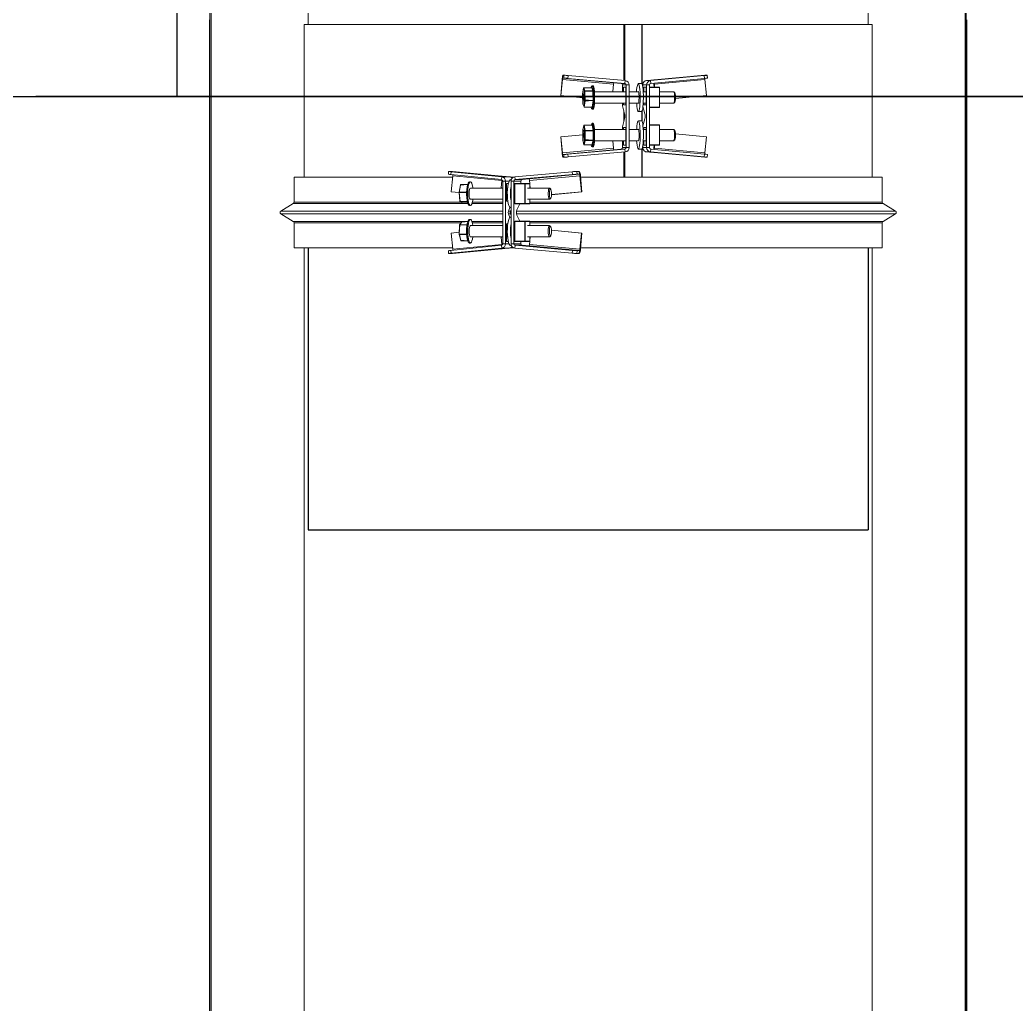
# Model space of a CAD drawing. Header units: inches. Extents: x 37 to 357, y 80 to 422.
# Drawn here: x 188.4 to 220.18, y 326.31 to 357.71 of the extents above; entities that cross this region are included whole.
import ezdxf

# ---------------------------------------------------------------- set-up
doc = ezdxf.new("R2010")
doc.units = ezdxf.units.IN
doc.header["$MEASUREMENT"] = 0

# ---------------------------------------------------------------- blocks, each defined once
blk = doc.blocks.new('DW1247DWAJDTP-2H')
at = {"color": 7, "linetype": 'Continuous', "lineweight": 15}
for p, q in [((-8.039, -0.732), (-8.039, -44.732)), ((-8.015, -0.732), (-8.015, -44.732)), ((8.015, -44.732), (8.015, -0.732)), ((8.039, -44.732), (8.039, -0.732)), ((-5.95, -4.536), (-5.95, -18.464)), ((5.95, -18.464), (5.95, -4.536)), ((-8.048, -18.497), (-8.048, -22.667)), ((-6.036, -18.464), (-6.036, -21.714)), ((0.757, -18.464), (-6.036, -18.464)), ((0.779, -18.464), (0.757, -18.464)), ((0.779, -19.66), (0.779, -18.464)), ((0.783, -18.464), (0.779, -18.464)), ((1.139, -18.464), (0.783, -18.464)), ((1.139, -19.719), (1.139, -18.464)), ((1.139, -18.464), (1.146, -18.464)), ((1.146, -19.729), (1.146, -18.464)), ((6.036, -18.464), (1.146, -18.464)), ((6.036, -21.714), (6.036, -18.464)), ((8.048, -22.667), (8.048, -18.497)), ((-0.553, -19.638), (-0.584, -19.98)), ((-0.579, -19.98), (-0.548, -19.638)), ((-0.548, -19.638), (-0.553, -19.638)), ((0.54, -19.737), (-0.548, -19.638)), ((-0.543, -19.607), (-0.537, -19.547)), ((-0.519, -19.606), (-0.543, -19.607)), ((0.546, -19.706), (-0.543, -19.607)), ((-0.514, -19.546), (-0.537, -19.547)), ((-0.519, -19.606), (-0.514, -19.546)), ((-0.425, -19.553), (-0.43, -19.613)), ((-0.43, -19.613), (0.783, -19.72)), ((0.788, -19.661), (-0.425, -19.553)), ((0.783, -19.72), (0.788, -19.661)), ((1.215, -19.663), (1.399, -19.646)), ((1.243, -19.661), (1.215, -19.663)), ((1.215, -19.668), (1.215, -19.663)), ((1.324, -19.661), (1.243, -19.661)), ((2.465, -19.553), (1.324, -19.661)), ((1.33, -19.72), (1.324, -19.661)), ((1.33, -19.72), (2.47, -19.613)), ((1.404, -19.646), (1.399, -19.646)), ((2.48, -19.547), (1.404, -19.646)), ((1.407, -19.737), (2.482, -19.638)), ((2.47, -19.613), (2.465, -19.553)), ((2.48, -19.547), (2.528, -19.546)), ((2.482, -19.638), (2.513, -19.98)), ((2.535, -19.606), (2.529, -19.546)), ((-0.098, -19.817), (-0.117, -19.945)), ((-0.098, -19.818), (-0.117, -19.946)), ((-0.073, -19.883), (-0.098, -19.818)), ((0.076, -19.813), (-0.093, -19.813)), ((-0.093, -19.813), (-0.068, -19.878)), ((0.076, -19.813), (-0.093, -19.813)), ((-0.068, -20.071), (-0.073, -19.883)), ((-0.068, -19.878), (0.101, -19.878)), ((-0.067, -19.882), (-0.062, -20.073)), ((0.101, -19.882), (-0.067, -19.882)), ((0.101, -19.878), (0.076, -19.813)), ((0.106, -19.768), (0.086, -19.768)), ((0.107, -20.082), (0.101, -19.882)), ((0.801, -19.898), (0.134, -19.898)), ((0.526, -19.893), (0.54, -19.737)), ((0.526, -19.898), (0.526, -19.893)), ((0.545, -19.706), (0.702, -19.721)), ((0.701, -19.72), (0.783, -19.72)), ((0.811, -19.751), (0.729, -19.751)), ((0.729, -19.751), (0.729, -19.898)), ((0.752, -19.803), (0.801, -19.803)), ((0.752, -19.898), (0.752, -19.803)), ((0.801, -19.803), (0.801, -20.178)), ((0.811, -19.751), (0.87, -19.751)), ((0.811, -21.085), (0.811, -19.751)), ((0.87, -21.085), (0.87, -19.751)), ((1.071, -19.898), (0.87, -19.898)), ((1.136, -19.718), (1.067, -19.718)), ((1.161, -19.751), (1.161, -19.786)), ((1.242, -19.751), (1.161, -19.751)), ((1.232, -19.898), (1.172, -19.898)), ((1.232, -19.803), (1.183, -19.803)), ((1.183, -19.803), (1.183, -19.898)), ((1.232, -20.178), (1.232, -19.803)), ((1.242, -19.751), (1.242, -21.085)), ((1.302, -19.751), (1.242, -19.751)), ((1.302, -19.751), (1.302, -21.085)), ((1.302, -19.803), (1.514, -19.803)), ((1.407, -19.737), (1.396, -19.737)), ((1.402, -19.803), (1.396, -19.737)), ((1.413, -19.803), (1.407, -19.737)), ((1.515, -20.228), (1.515, -19.808)), ((1.519, -20.228), (1.519, -19.808)), ((1.821, -19.898), (1.519, -19.898)), ((1.843, -19.919), (1.823, -19.899)), ((-0.579, -19.98), (-0.584, -19.98)), ((-0.584, -19.98), (-0.116, -20.023)), ((-0.579, -19.98), (-0.116, -20.023)), ((-0.117, -19.946), (-0.113, -19.954)), ((-0.113, -19.963), (-0.117, -19.965)), ((-0.117, -19.964), (-0.112, -20.154)), ((-0.117, -19.965), (-0.112, -20.153)), ((-0.114, -19.973), (-0.117, -19.965)), ((-0.114, -19.973), (-0.089, -19.973)), ((-0.088, -19.954), (-0.113, -19.954)), ((-0.113, -19.963), (-0.085, -19.963)), ((-0.07, -20.022), (-0.089, -19.973)), ((-0.088, -19.954), (-0.07, -20)), ((-0.087, -20.218), (-0.069, -20.09)), ((-0.063, -20.092), (-0.082, -20.222)), ((-0.069, -20.09), (-0.072, -20.082)), ((-0.047, -20.082), (-0.072, -20.082)), ((-0.071, -20.063), (-0.068, -20.071)), ((-0.069, -20.09), (-0.063, -20.092)), ((-0.062, -20.073), (-0.068, -20.071)), ((0.007, -20.092), (-0.063, -20.092)), ((-0.062, -20.073), (0.007, -20.073)), ((-0.047, -20.082), (-0.05, -20.073)), ((-0.001, -20.073), (0.007, -20.092)), ((0.008, -20.082), (0.007, -20.073)), ((0.007, -20.092), (0.007, -20.086)), ((0.107, -20.086), (0.007, -20.086)), ((0.008, -20.082), (0.107, -20.082)), ((0.087, -20.222), (0.107, -20.086)), ((1.823, -20.137), (1.843, -20.117)), ((1.854, -20.041), (2.513, -19.98)), ((-0.112, -20.153), (-0.087, -20.218)), ((-0.112, -20.155), (-0.087, -20.22)), ((-0.082, -20.222), (0.087, -20.222)), ((-0.082, -20.223), (0.086, -20.223)), ((0.086, -20.268), (0.106, -20.268)), ((0.134, -20.138), (0.801, -20.138)), ((0.729, -20.138), (0.729, -20.196)), ((0.729, -20.196), (0.729, -20.197)), ((0.729, -20.197), (0.775, -20.364)), ((0.752, -20.178), (0.752, -20.138)), ((0.801, -20.178), (0.752, -20.178)), ((0.87, -20.138), (1.071, -20.138)), ((1.067, -20.318), (1.136, -20.318)), ((1.139, -20.52), (1.139, -20.317)), ((1.146, -20.529), (1.146, -20.307)), ((1.207, -20.364), (1.165, -20.214)), ((1.172, -20.138), (1.232, -20.138)), ((1.183, -20.138), (1.183, -20.178)), ((1.183, -20.178), (1.232, -20.178)), ((1.514, -20.233), (1.302, -20.233)), ((1.519, -20.138), (1.821, -20.138)), ((0.775, -20.472), (0.729, -20.64)), ((0.779, -20.44), (0.779, -20.396)), ((1.136, -20.518), (1.067, -20.518)), ((1.165, -20.622), (1.207, -20.472)), ((-0.115, -20.719), (-0.116, -20.912)), ((-0.115, -20.72), (-0.116, -20.912)), ((-0.111, -20.717), (-0.115, -20.72)), ((-0.112, -20.735), (-0.115, -20.72)), ((-0.091, -20.613), (-0.113, -20.702)), ((-0.091, -20.614), (-0.113, -20.703)), ((-0.113, -20.703), (-0.113, -20.702)), ((-0.113, -20.703), (-0.11, -20.718)), ((-0.112, -20.735), (-0.087, -20.735)), ((-0.086, -20.718), (-0.11, -20.718)), ((-0.069, -20.725), (-0.091, -20.614)), ((-0.07, -20.817), (-0.087, -20.735)), ((0.082, -20.609), (-0.086, -20.609)), ((-0.086, -20.61), (-0.064, -20.72)), ((0.083, -20.61), (-0.086, -20.61)), ((-0.086, -20.718), (-0.071, -20.792)), ((-0.07, -20.917), (-0.069, -20.725)), ((-0.063, -20.725), (-0.065, -20.92)), ((-0.064, -20.72), (0.105, -20.72)), ((0.105, -20.725), (-0.063, -20.725)), ((0.105, -20.72), (0.083, -20.61)), ((0.106, -20.568), (0.086, -20.568)), ((0.104, -20.929), (0.105, -20.725)), ((0.801, -20.698), (0.134, -20.698)), ((0.729, -20.64), (0.729, -20.698)), ((0.729, -20.64), (0.729, -20.64)), ((0.752, -20.698), (0.752, -20.658)), ((0.752, -20.658), (0.801, -20.658)), ((0.801, -20.658), (0.801, -21.033)), ((1.071, -20.698), (0.87, -20.698)), ((1.232, -20.698), (1.172, -20.698)), ((1.183, -20.658), (1.183, -20.698)), ((1.232, -20.658), (1.183, -20.658)), ((1.232, -21.033), (1.232, -20.658)), ((1.302, -20.603), (1.514, -20.603)), ((1.515, -21.028), (1.515, -20.608)), ((1.519, -21.028), (1.519, -20.608)), ((1.821, -20.698), (1.519, -20.698)), ((1.822, -20.699), (1.821, -20.698)), ((1.843, -20.719), (1.823, -20.699)), ((-0.115, -20.813), (-0.584, -20.856)), ((-0.579, -20.856), (-0.584, -20.856)), ((-0.584, -20.856), (-0.553, -21.199)), ((-0.115, -20.814), (-0.579, -20.856)), ((-0.548, -21.199), (-0.579, -20.856)), ((-0.116, -20.912), (-0.094, -21.022)), ((-0.116, -20.913), (-0.094, -21.023)), ((-0.094, -21.022), (-0.072, -20.934)), ((-0.066, -20.937), (-0.088, -21.027)), ((-0.072, -20.934), (-0.075, -20.919)), ((-0.069, -20.919), (-0.075, -20.919)), ((-0.073, -20.902), (-0.07, -20.917)), ((-0.072, -20.934), (-0.066, -20.937)), ((-0.065, -20.92), (-0.07, -20.917)), ((0.003, -20.937), (-0.066, -20.937)), ((-0.065, -20.92), (0.005, -20.92)), ((0, -20.92), (0.003, -20.937)), ((0.003, -20.937), (0.004, -20.933)), ((0.104, -20.933), (0.004, -20.933)), ((0.005, -20.929), (0.005, -20.92)), ((0.005, -20.929), (0.104, -20.929)), ((0.08, -21.027), (0.104, -20.933)), ((0.134, -20.938), (0.801, -20.938)), ((0.526, -20.944), (0.526, -20.938)), ((0.526, -20.944), (0.54, -21.1)), ((0.729, -20.938), (0.729, -21.085)), ((0.752, -21.033), (0.752, -20.938)), ((0.87, -20.938), (1.071, -20.938)), ((1.172, -20.938), (1.232, -20.938)), ((1.183, -20.938), (1.183, -21.033)), ((1.519, -20.938), (1.821, -20.938)), ((1.823, -20.937), (1.843, -20.918)), ((2.513, -20.856), (1.854, -20.795)), ((2.513, -20.856), (2.482, -21.199)), ((0.54, -21.1), (-0.548, -21.199)), ((0.546, -21.13), (-0.543, -21.23)), ((0.783, -21.116), (-0.43, -21.224)), ((-0.425, -21.284), (0.788, -21.176)), ((-0.089, -21.027), (0.08, -21.027)), ((-0.088, -21.027), (0.08, -21.027)), ((0.086, -21.068), (0.106, -21.068)), ((0.545, -21.13), (0.702, -21.116)), ((0.701, -21.116), (0.783, -21.116)), ((0.811, -21.085), (0.729, -21.085)), ((0.801, -21.033), (0.752, -21.033)), ((0.783, -21.116), (0.788, -21.176)), ((0.811, -21.085), (0.87, -21.085)), ((1.067, -21.118), (1.136, -21.118)), ((1.139, -21.714), (1.139, -21.117)), ((1.146, -21.714), (1.146, -21.108)), ((1.161, -21.051), (1.161, -21.085)), ((1.242, -21.085), (1.161, -21.085)), ((1.183, -21.033), (1.232, -21.033)), ((1.215, -21.169), (1.215, -21.173)), ((1.215, -21.173), (1.399, -21.19)), ((1.243, -21.176), (1.215, -21.173)), ((1.302, -21.085), (1.242, -21.085)), ((1.324, -21.176), (1.243, -21.176)), ((1.514, -21.033), (1.302, -21.033)), ((1.33, -21.116), (1.324, -21.176)), ((1.324, -21.176), (2.465, -21.284)), ((2.47, -21.224), (1.33, -21.116)), ((1.402, -21.033), (1.396, -21.1)), ((1.407, -21.1), (1.396, -21.1)), ((1.413, -21.033), (1.407, -21.1)), ((1.407, -21.1), (2.482, -21.199)), ((-0.548, -21.199), (-0.553, -21.199)), ((-0.543, -21.23), (-0.519, -21.231)), ((-0.543, -21.23), (-0.537, -21.289)), ((-0.537, -21.289), (-0.514, -21.291)), ((-0.514, -21.291), (-0.519, -21.231)), ((-0.43, -21.224), (-0.425, -21.284)), ((0.779, -21.714), (0.779, -21.177)), ((1.404, -21.19), (1.399, -21.19)), ((2.48, -21.289), (1.404, -21.19)), ((2.465, -21.284), (2.47, -21.224)), ((2.528, -21.291), (2.48, -21.289)), ((2.529, -21.291), (2.535, -21.231)), ((-2.967, -21.592), (-2.972, -21.652)), ((-2.962, -21.592), (-2.881, -21.593)), ((-2.914, -21.599), (-2.919, -21.658)), ((-1.836, -21.706), (-2.914, -21.599)), ((-2.881, -21.593), (-1.837, -21.692)), ((-2.88, -21.593), (-2.881, -21.593)), ((-1.837, -21.692), (-2.88, -21.593)), ((-0.339, -21.599), (-1.559, -21.706)), ((-0.334, -21.658), (-0.339, -21.599)), ((-0.24, -21.592), (-0.235, -21.651)), ((-0.188, -21.593), (-0.24, -21.592)), ((-0.182, -21.652), (-0.188, -21.593)), ((-6.25, -21.714), (-6.25, -22.244)), ((-2.882, -21.714), (-6.25, -21.714)), ((-2.919, -21.658), (-1.842, -21.766)), ((-2.909, -22.026), (-2.879, -21.683)), ((-1.836, -21.783), (-2.879, -21.683)), ((-1.85, -21.939), (-1.836, -21.783)), ((-1.842, -21.766), (-1.836, -21.706)), ((-1.837, -21.692), (-1.828, -21.692)), ((-1.836, -21.706), (-1.677, -21.706)), ((-1.65, -21.709), (-1.828, -21.692)), ((-1.814, -23.131), (-1.814, -21.797)), ((-1.814, -21.797), (-1.756, -21.797)), ((-1.756, -23.131), (-1.756, -21.797)), ((-1.677, -21.706), (-1.65, -21.709)), ((-1.65, -21.714), (-1.65, -21.709)), ((-1.582, -21.714), (-1.649, -21.714)), ((-1.633, -21.764), (-1.647, -21.764)), ((-1.581, -21.797), (-1.639, -21.797)), ((-1.639, -21.797), (-1.639, -23.131)), ((-1.581, -21.797), (-1.432, -21.797)), ((-1.581, -21.797), (-1.581, -23.131)), ((-1.553, -21.766), (-1.559, -21.706)), ((-1.553, -21.766), (-0.334, -21.658)), ((-1.404, -21.766), (-1.553, -21.766)), ((-1.432, -21.849), (-1.432, -21.797)), ((-1.253, -21.752), (-1.406, -21.766)), ((-1.255, -21.752), (-0.182, -21.652)), ((-1.246, -21.783), (-0.174, -21.683)), ((-1.24, -21.85), (-1.246, -21.783)), ((-0.182, -21.652), (-0.235, -21.651)), ((-0.174, -21.683), (-0.143, -22.026)), ((-0.174, -21.683), (-0.162, -21.683)), ((-0.132, -22.026), (-0.162, -21.683)), ((6.25, -21.714), (-0.159, -21.714)), ((6.25, -22.244), (6.25, -21.714)), ((-2.717, -21.883), (-2.744, -22.037)), ((-2.712, -21.879), (-2.74, -22.035)), ((-2.717, -21.883), (-2.712, -21.879)), ((-2.708, -21.871), (-2.712, -21.877)), ((-2.712, -21.879), (-2.712, -21.877)), ((-2.644, -21.879), (-2.712, -21.879)), ((-2.708, -21.871), (-2.643, -21.871)), ((-2.644, -21.879), (-2.643, -21.872)), ((-2.562, -21.87), (-2.642, -21.87)), ((-2.502, -21.814), (-2.522, -21.814)), ((-1.814, -21.944), (-2.502, -21.944)), ((-1.85, -21.944), (-1.85, -21.939)), ((-1.696, -21.849), (-1.736, -21.849)), ((-1.736, -21.849), (-1.736, -22.224)), ((-1.712, -21.944), (-1.736, -21.944)), ((-1.699, -21.861), (-1.699, -21.849)), ((-1.562, -21.849), (-1.556, -21.849)), ((-1.562, -22.224), (-1.562, -21.849)), ((-1.561, -21.944), (-1.562, -21.944)), ((-1.561, -21.854), (-1.561, -22.274)), ((-1.343, -21.854), (-1.557, -21.854)), ((-1.557, -21.854), (-1.557, -22.274)), ((-1.556, -21.849), (-1.342, -21.849)), ((-1.343, -22.274), (-1.343, -21.854)), ((-1.343, -21.854), (-1.337, -21.854)), ((-1.342, -21.849), (-1.243, -21.849)), ((-1.337, -21.854), (-1.337, -22.274)), ((-1.238, -21.854), (-1.337, -21.854)), ((-0.821, -21.944), (-1.287, -21.944)), ((-1.238, -21.944), (-1.238, -21.854)), ((-1.232, -21.939), (-1.238, -21.873)), ((-1.232, -21.939), (-1.231, -21.944)), ((-0.796, -21.967), (-0.814, -21.947)), ((-2.909, -22.026), (-2.744, -22.042)), ((-2.744, -22.038), (-2.726, -22.227)), ((-2.741, -22.04), (-2.722, -22.228)), ((-2.723, -22.231), (-2.678, -22.255)), ((-2.721, -22.231), (-2.675, -22.256)), ((-2.502, -22.184), (-1.814, -22.184)), ((-1.736, -22.184), (-1.712, -22.184)), ((-1.736, -22.224), (-1.707, -22.224)), ((-1.562, -22.184), (-1.561, -22.184)), ((-1.561, -22.224), (-1.562, -22.224)), ((-1.287, -22.184), (-0.821, -22.184)), ((-1.238, -22.274), (-1.238, -22.184)), ((-0.814, -22.18), (-0.796, -22.161)), ((-0.779, -22.085), (-0.143, -22.026)), ((-0.779, -22.086), (-0.132, -22.026)), ((-0.143, -22.026), (-0.132, -22.026)), ((-6.268, -22.274), (-6.532, -22.433)), ((-2.675, -22.256), (-2.678, -22.255)), ((-2.675, -22.256), (-2.607, -22.256)), ((-2.605, -22.257), (-2.607, -22.256)), ((-2.605, -22.257), (-2.562, -22.257)), ((-2.605, -22.257), (-2.605, -22.257)), ((-2.522, -22.314), (-2.502, -22.314)), ((-1.66, -22.359), (-1.687, -22.41)), ((-1.639, -22.4), (-1.653, -22.433)), ((-1.647, -22.364), (-1.639, -22.364)), ((-1.557, -22.274), (-1.343, -22.274)), ((-1.342, -22.279), (-1.556, -22.279)), ((-1.516, -22.41), (-1.45, -22.279)), ((-1.343, -22.274), (-1.337, -22.274)), ((-1.243, -22.279), (-1.342, -22.279)), ((-1.337, -22.274), (-1.238, -22.274)), ((6.532, -22.433), (6.268, -22.274)), ((-6.532, -22.495), (-6.268, -22.654)), ((-2.502, -22.614), (-2.522, -22.614)), ((-1.687, -22.518), (-1.66, -22.569)), ((-1.653, -22.495), (-1.639, -22.528)), ((-1.645, -22.456), (-1.648, -22.464)), ((-1.648, -22.464), (-1.645, -22.472)), ((-1.639, -22.464), (-1.648, -22.464)), ((-1.639, -22.564), (-1.647, -22.564)), ((-1.561, -22.654), (-1.561, -23.074)), ((-1.343, -22.654), (-1.557, -22.654)), ((-1.557, -22.654), (-1.557, -23.074)), ((-1.556, -22.649), (-1.342, -22.649)), ((-1.45, -22.649), (-1.516, -22.518)), ((-1.343, -23.074), (-1.343, -22.654)), ((-1.343, -22.654), (-1.337, -22.654)), ((-1.342, -22.649), (-1.243, -22.649)), ((-1.337, -22.654), (-1.337, -23.074)), ((-1.238, -22.654), (-1.337, -22.654)), ((-1.238, -22.744), (-1.238, -22.654)), ((6.268, -22.654), (6.532, -22.495)), ((-8.048, -22.797), (-8.048, -26.967)), ((-6.25, -22.684), (-6.25, -23.214)), ((-2.733, -22.728), (-2.742, -22.929)), ((-2.729, -22.728), (-2.739, -22.928)), ((-2.688, -22.664), (-2.732, -22.726)), ((-2.684, -22.662), (-2.728, -22.724)), ((-2.688, -22.664), (-2.684, -22.662)), ((-2.616, -22.662), (-2.684, -22.662)), ((-2.616, -22.662), (-2.614, -22.659)), ((-2.558, -22.659), (-2.614, -22.659)), ((-1.814, -22.744), (-2.502, -22.744)), ((-1.707, -22.704), (-1.736, -22.704)), ((-1.736, -22.704), (-1.736, -23.079)), ((-1.712, -22.744), (-1.736, -22.744)), ((-1.562, -22.704), (-1.561, -22.704)), ((-1.562, -23.079), (-1.562, -22.704)), ((-1.561, -22.744), (-1.562, -22.744)), ((-0.821, -22.744), (-1.287, -22.744)), ((-0.796, -22.767), (-0.814, -22.748)), ((-0.132, -22.902), (-0.779, -22.842)), ((-0.143, -22.902), (-0.779, -22.843)), ((6.25, -23.214), (6.25, -22.684)), ((8.048, -26.967), (8.048, -22.797)), ((-2.74, -22.886), (-2.909, -22.902)), ((-2.879, -23.245), (-2.909, -22.902)), ((-2.742, -22.93), (-2.708, -23.059)), ((-2.738, -22.933), (-2.704, -23.062)), ((-2.704, -23.062), (-2.708, -23.059)), ((-2.704, -23.062), (-2.636, -23.062)), ((-2.703, -23.062), (-2.699, -23.066)), ((-2.635, -23.066), (-2.699, -23.066)), ((-2.634, -23.068), (-2.636, -23.062)), ((-2.633, -23.069), (-2.558, -23.069)), ((-2.502, -22.984), (-1.814, -22.984)), ((-1.85, -22.989), (-1.85, -22.984)), ((-1.85, -22.989), (-1.836, -23.145)), ((-1.736, -22.984), (-1.712, -22.984)), ((-1.736, -23.079), (-1.696, -23.079)), ((-1.699, -23.079), (-1.699, -23.067)), ((-1.562, -22.984), (-1.561, -22.984)), ((-1.556, -23.079), (-1.562, -23.079)), ((-1.557, -23.074), (-1.343, -23.074)), ((-1.342, -23.079), (-1.556, -23.079)), ((-1.432, -23.131), (-1.432, -23.079)), ((-1.343, -23.074), (-1.337, -23.074)), ((-1.243, -23.079), (-1.342, -23.079)), ((-1.337, -23.074), (-1.238, -23.074)), ((-1.287, -22.984), (-0.821, -22.984)), ((-1.24, -23.078), (-1.246, -23.145)), ((-1.238, -23.074), (-1.238, -22.984)), ((-1.232, -22.989), (-1.238, -23.057)), ((-1.231, -22.984), (-1.232, -22.989)), ((-0.814, -22.981), (-0.796, -22.961)), ((-0.143, -22.902), (-0.174, -23.245)), ((-0.162, -23.245), (-0.132, -22.902)), ((-0.143, -22.902), (-0.132, -22.902)), ((-2.882, -23.214), (-6.25, -23.214)), ((-6.036, -23.214), (-6.036, -40.928)), ((-2.972, -23.276), (-2.967, -23.336)), ((-1.842, -23.162), (-2.919, -23.27)), ((-2.919, -23.27), (-2.914, -23.329)), ((-2.914, -23.329), (-1.836, -23.222)), ((-2.881, -23.335), (-1.837, -23.236)), ((-2.88, -23.335), (-1.837, -23.236)), ((-1.836, -23.145), (-2.879, -23.245)), ((-2.522, -23.114), (-2.502, -23.114)), ((-1.842, -23.162), (-1.836, -23.222)), ((-1.837, -23.236), (-1.828, -23.236)), ((-1.836, -23.222), (-1.677, -23.222)), ((-1.65, -23.219), (-1.828, -23.236)), ((-1.814, -23.131), (-1.756, -23.131)), ((-1.677, -23.222), (-1.65, -23.219)), ((-1.65, -23.214), (-1.65, -23.219)), ((-1.582, -23.214), (-1.649, -23.214)), ((-1.647, -23.164), (-1.633, -23.164)), ((-1.581, -23.131), (-1.639, -23.131)), ((-1.581, -23.131), (-1.432, -23.131)), ((-1.553, -23.162), (-1.559, -23.222)), ((-1.559, -23.222), (-0.339, -23.329)), ((-1.404, -23.162), (-1.553, -23.162)), ((-0.334, -23.27), (-1.553, -23.162)), ((-1.253, -23.176), (-1.406, -23.162)), ((-1.254, -23.176), (-0.182, -23.276)), ((-1.246, -23.145), (-0.174, -23.245)), ((-0.339, -23.329), (-0.334, -23.27)), ((-0.235, -23.277), (-0.24, -23.336)), ((-0.235, -23.277), (-0.182, -23.276)), ((-0.182, -23.276), (-0.188, -23.335)), ((-0.174, -23.245), (-0.162, -23.245)), ((6.25, -23.214), (-0.159, -23.214)), ((6.036, -40.928), (6.036, -23.214)), ((-2.881, -23.335), (-2.962, -23.336)), ((-2.881, -23.335), (-2.88, -23.335)), ((-0.24, -23.336), (-0.188, -23.335)), ((-8.048, -27.097), (-8.048, -31.267)), ((8.048, -31.267), (8.048, -27.097)), ((-8.048, -31.397), (-8.048, -35.567)), ((8.048, -35.567), (8.048, -31.397)), ((-8.048, -35.697), (-8.048, -39.867)), ((8.048, -39.867), (8.048, -35.697))]:
    blk.add_line(p, q, dxfattribs=at)
at = {"color": 8, "linetype": 'Continuous', "lineweight": 15}
for p, q in [((0.757, -19.658), (0.757, -18.464)), ((0.783, -19.66), (0.783, -18.464)), ((-0.098, -19.817), (-0.098, -19.818)), ((1.515, -19.808), (1.302, -19.808)), ((1.519, -19.808), (1.515, -19.808)), ((-0.112, -20.154), (-0.112, -20.153)), ((0.757, -20.538), (0.757, -20.299)), ((1.302, -20.228), (1.515, -20.228)), ((1.515, -20.228), (1.519, -20.228)), ((1.515, -20.608), (1.302, -20.608)), ((1.519, -20.608), (1.515, -20.608)), ((-0.116, -20.912), (-0.116, -20.912)), ((1.302, -21.028), (1.515, -21.028)), ((1.515, -21.028), (1.519, -21.028)), ((0.757, -21.714), (0.757, -21.178)), ((0.783, -21.714), (0.783, -21.176)), ((-1.836, -21.783), (-1.819, -21.783)), ((-1.756, -21.797), (-1.679, -21.797)), ((-2.563, -21.872), (-2.643, -21.872)), ((-1.85, -21.939), (-1.833, -21.939)), ((-1.557, -21.854), (-1.561, -21.854)), ((-1.238, -21.944), (-1.238, -21.854)), ((-1.238, -21.854), (-1.238, -21.854)), ((-2.584, -22.04), (-2.741, -22.04)), ((-2.74, -22.035), (-2.584, -22.035)), ((-2.722, -22.228), (-2.569, -22.228)), ((-2.569, -22.231), (-2.721, -22.231)), ((-1.238, -22.274), (-1.238, -22.184)), ((-1.814, -22.433), (-6.532, -22.433)), ((-2.556, -22.274), (-6.268, -22.274)), ((-2.699, -22.244), (-6.25, -22.244)), ((-2.605, -22.257), (-2.562, -22.257)), ((-1.814, -22.274), (-2.47, -22.274)), ((-1.814, -22.244), (-2.461, -22.244)), ((-1.653, -22.433), (-1.693, -22.433)), ((-1.561, -22.274), (-1.557, -22.274)), ((6.532, -22.433), (-1.522, -22.433)), ((6.25, -22.244), (-1.238, -22.244)), ((6.268, -22.274), (-1.238, -22.274)), ((-1.238, -22.274), (-1.238, -22.274)), ((-1.814, -22.495), (-6.532, -22.495)), ((-2.556, -22.654), (-6.268, -22.654)), ((-1.814, -22.654), (-2.47, -22.654)), ((-1.653, -22.495), (-1.693, -22.495)), ((-1.557, -22.654), (-1.561, -22.654)), ((6.532, -22.495), (-1.522, -22.495)), ((6.268, -22.654), (-1.238, -22.654)), ((-1.238, -22.744), (-1.238, -22.654)), ((-1.238, -22.654), (-1.238, -22.654)), ((-2.702, -22.684), (-6.25, -22.684)), ((-2.574, -22.728), (-2.729, -22.728)), ((-2.728, -22.724), (-2.574, -22.724)), ((-2.558, -22.659), (-2.614, -22.659)), ((-1.814, -22.684), (-2.461, -22.684)), ((6.25, -22.684), (-1.238, -22.684)), ((-2.739, -22.928), (-2.582, -22.928)), ((-2.582, -22.933), (-2.738, -22.933)), ((-2.634, -23.068), (-2.559, -23.068)), ((-1.85, -22.989), (-1.833, -22.989)), ((-1.561, -23.074), (-1.557, -23.074)), ((-1.238, -23.074), (-1.238, -22.984)), ((-1.238, -23.074), (-1.238, -23.074)), ((-1.836, -23.145), (-1.819, -23.145)), ((-1.756, -23.131), (-1.679, -23.131))]:
    blk.add_line(p, q, dxfattribs=at)
for p, q in [((-5.95, -23.214), (-5.95, -29.214)), ((5.95, -23.214), (5.95, -29.214)), ((-5.95, -29.214), (5.95, -29.214))]:
    blk.add_line(p, q)
at = {"color": 7, "linetype": 'Continuous', "lineweight": 15, "flags": 128}
for points in [[(2.465, -19.553), (2.48, -19.551), (2.494, -19.55), (2.506, -19.549), (2.516, -19.548), (2.523, -19.547), (2.528, -19.546), (2.529, -19.546), (2.528, -19.546)], [(-0.071, -20.063), (-0.07, -20.011), (-0.072, -19.961), (-0.075, -19.915), (-0.08, -19.879), (-0.085, -19.856), (-0.092, -19.847), (-0.099, -19.854), (-0.105, -19.875), (-0.11, -19.91), (-0.113, -19.954)], [(-0.08, -19.876), (-0.085, -19.91), (-0.088, -19.954)], [(0.064, -20.223), (0.065, -20.23), (0.072, -20.253), (0.08, -20.263), (0.087, -20.258), (0.095, -20.239), (0.101, -20.208), (0.106, -20.165), (0.11, -20.114), (0.112, -20.057), (0.113, -19.998), (0.111, -19.94), (0.108, -19.887), (0.103, -19.841), (0.097, -19.806), (0.09, -19.783), (0.082, -19.773), (0.075, -19.778), (0.075, -19.778)], [(0.075, -19.778), (0.067, -19.797), (0.064, -19.813)], [(0.076, -19.813), (0.076, -19.813), (0.076, -19.813), (0.076, -19.813)], [(0.086, -19.768), (0.087, -19.768), (0.095, -19.778), (0.102, -19.801), (0.108, -19.838), (0.113, -19.884), (0.117, -19.939), (0.118, -19.998), (0.118, -20.058), (0.116, -20.116), (0.112, -20.168), (0.106, -20.212), (0.1, -20.244), (0.092, -20.263), (0.086, -20.268)], [(0.106, -19.768), (0.107, -19.768), (0.115, -19.778), (0.122, -19.801), (0.128, -19.838), (0.133, -19.884), (0.137, -19.939), (0.138, -19.998), (0.138, -20.058), (0.136, -20.116), (0.132, -20.168), (0.126, -20.212), (0.12, -20.244), (0.112, -20.263), (0.106, -20.268)], [(1.063, -19.72), (1.071, -19.72), (1.079, -19.734), (1.087, -19.762), (1.094, -19.801), (1.099, -19.851), (1.103, -19.909), (1.105, -19.971), (1.105, -20.036), (1.104, -20.1), (1.101, -20.16), (1.096, -20.214), (1.09, -20.258), (1.083, -20.291), (1.075, -20.311), (1.066, -20.318), (1.058, -20.311), (1.05, -20.29), (1.043, -20.256), (1.037, -20.211), (1.032, -20.157), (1.031, -20.138)], [(1.062, -19.898), (1.065, -19.894), (1.071, -19.897), (1.076, -19.915), (1.08, -19.945), (1.082, -19.984), (1.083, -20.027), (1.081, -20.069), (1.078, -20.105), (1.074, -20.13), (1.068, -20.142), (1.063, -20.139), (1.062, -20.138)], [(1.136, -19.718), (1.14, -19.72), (1.149, -19.734), (1.156, -19.762), (1.163, -19.801), (1.168, -19.851), (1.172, -19.909), (1.174, -19.971), (1.175, -20.036), (1.173, -20.1), (1.17, -20.16), (1.165, -20.214), (1.159, -20.258), (1.152, -20.291), (1.144, -20.311), (1.136, -20.318)], [(1.396, -19.737), (1.395, -19.723), (1.395, -19.714)], [(1.821, -20.138), (1.824, -20.136), (1.829, -20.12), (1.833, -20.093), (1.836, -20.056), (1.837, -20.015), (1.836, -19.974), (1.833, -19.938), (1.829, -19.913), (1.823, -19.899), (1.821, -19.898)], [(-0.114, -19.973), (-0.115, -20.025), (-0.113, -20.075), (-0.11, -20.121), (-0.105, -20.157), (-0.1, -20.18), (-0.093, -20.189), (-0.086, -20.182), (-0.08, -20.161), (-0.075, -20.126), (-0.072, -20.082)], [(1.031, -20.698), (1.032, -20.675), (1.037, -20.621), (1.043, -20.577), (1.051, -20.545), (1.059, -20.525), (1.067, -20.518), (1.075, -20.526)], [(1.075, -20.526), (1.083, -20.548), (1.091, -20.582), (1.097, -20.627), (1.101, -20.681), (1.104, -20.742), (1.105, -20.806), (1.105, -20.871), (1.103, -20.933), (1.099, -20.99), (1.093, -21.039), (1.086, -21.077), (1.079, -21.104), (1.07, -21.117), (1.062, -21.116), (1.054, -21.102), (1.046, -21.074), (1.04, -21.034), (1.034, -20.984), (1.031, -20.938)], [(1.136, -20.518), (1.136, -20.518), (1.145, -20.526)], [(1.145, -20.526), (1.153, -20.548), (1.16, -20.582), (1.166, -20.627), (1.171, -20.681), (1.174, -20.742), (1.175, -20.806), (1.174, -20.871), (1.172, -20.933), (1.168, -20.99), (1.162, -21.039), (1.156, -21.077), (1.148, -21.104), (1.14, -21.117), (1.136, -21.118)], [(-0.112, -20.735), (-0.114, -20.783), (-0.115, -20.834), (-0.113, -20.884), (-0.11, -20.928), (-0.104, -20.963), (-0.098, -20.983), (-0.092, -20.989), (-0.085, -20.98), (-0.079, -20.956), (-0.075, -20.919)], [(-0.073, -20.902), (-0.071, -20.854), (-0.07, -20.802), (-0.072, -20.752), (-0.076, -20.708), (-0.081, -20.674), (-0.087, -20.653), (-0.093, -20.647), (-0.1, -20.657), (-0.106, -20.681), (-0.11, -20.718)], [(-0.08, -20.676), (-0.081, -20.681), (-0.086, -20.718)], [(0.082, -20.574), (0.075, -20.578), (0.068, -20.596), (0.064, -20.609)], [(0.064, -21.027), (0.065, -21.03), (0.072, -21.053), (0.08, -21.063), (0.087, -21.059), (0.094, -21.04), (0.101, -21.009), (0.106, -20.967), (0.11, -20.916), (0.112, -20.859), (0.113, -20.8), (0.111, -20.742), (0.108, -20.689), (0.103, -20.643), (0.097, -20.607), (0.09, -20.584), (0.082, -20.574), (0.082, -20.574)], [(0.086, -20.568), (0.087, -20.569), (0.095, -20.579), (0.102, -20.603), (0.109, -20.639), (0.113, -20.686), (0.117, -20.741), (0.118, -20.8), (0.118, -20.86), (0.116, -20.918), (0.112, -20.97), (0.106, -21.013), (0.1, -21.045), (0.092, -21.064), (0.086, -21.068)], [(0.106, -20.568), (0.107, -20.569), (0.115, -20.579), (0.122, -20.603), (0.128, -20.639), (0.133, -20.686), (0.137, -20.741), (0.138, -20.8), (0.138, -20.86), (0.136, -20.918), (0.132, -20.97), (0.126, -21.013), (0.12, -21.045), (0.112, -21.064), (0.106, -21.068)], [(1.062, -20.698), (1.065, -20.694), (1.07, -20.697)], [(1.07, -20.697), (1.075, -20.714), (1.08, -20.743), (1.082, -20.782), (1.083, -20.825), (1.082, -20.867), (1.078, -20.904), (1.074, -20.93), (1.069, -20.943), (1.063, -20.94), (1.062, -20.938)], [(1.821, -20.938), (1.826, -20.933), (1.831, -20.914), (1.834, -20.883), (1.836, -20.845), (1.837, -20.803), (1.835, -20.763), (1.832, -20.73), (1.827, -20.708), (1.822, -20.699)], [(1.395, -21.122), (1.395, -21.113), (1.396, -21.1)], [(2.528, -21.291), (2.529, -21.291), (2.528, -21.29), (2.523, -21.29), (2.516, -21.289), (2.506, -21.288), (2.494, -21.286), (2.48, -21.285), (2.465, -21.284)], [(-2.962, -21.592), (-2.966, -21.592), (-2.966, -21.592), (-2.964, -21.593), (-2.959, -21.593), (-2.951, -21.594), (-2.941, -21.596), (-2.928, -21.597), (-2.914, -21.599)], [(-1.647, -22.364), (-1.657, -22.361), (-1.672, -22.345), (-1.685, -22.316), (-1.697, -22.275), (-1.707, -22.225), (-1.714, -22.167), (-1.717, -22.104), (-1.718, -22.039), (-1.715, -21.975), (-1.709, -21.915), (-1.7, -21.863), (-1.688, -21.82), (-1.675, -21.788), (-1.66, -21.769), (-1.647, -21.764)], [(-2.584, -22.033), (-2.58, -21.975), (-2.574, -21.923), (-2.564, -21.879), (-2.553, -21.846), (-2.54, -21.825), (-2.538, -21.824)], [(-2.522, -21.814), (-2.535, -21.821), (-2.549, -21.842), (-2.56, -21.875), (-2.57, -21.92), (-2.577, -21.973), (-2.58, -22.032)], [(-2.45, -21.944), (-2.453, -21.923), (-2.463, -21.878), (-2.474, -21.843), (-2.488, -21.821), (-2.502, -21.814), (-2.516, -21.821), (-2.529, -21.842), (-2.541, -21.875), (-2.55, -21.92), (-2.557, -21.973), (-2.561, -22.032)], [(-2.502, -21.944), (-2.503, -21.944), (-2.513, -21.953), (-2.521, -21.976), (-2.527, -22.009), (-2.53, -22.048)], [(-0.849, -22.048), (-0.846, -22.009), (-0.84, -21.976), (-0.832, -21.953), (-0.822, -21.944), (-0.814, -21.947)], [(-0.825, -22.051), (-0.824, -22.09), (-0.82, -22.125), (-0.813, -22.151), (-0.805, -22.163), (-0.795, -22.16), (-0.787, -22.143), (-0.781, -22.114), (-0.778, -22.077), (-0.779, -22.038), (-0.783, -22.003), (-0.79, -21.977), (-0.799, -21.965), (-0.808, -21.967), (-0.816, -21.985), (-0.822, -22.014), (-0.825, -22.051)], [(-2.538, -22.304), (-2.541, -22.301), (-2.554, -22.28), (-2.565, -22.246), (-2.574, -22.202), (-2.581, -22.149), (-2.584, -22.092), (-2.584, -22.033)], [(-2.58, -22.032), (-2.58, -22.092), (-2.577, -22.151), (-2.57, -22.204), (-2.561, -22.25), (-2.549, -22.284), (-2.536, -22.306), (-2.522, -22.314), (-2.522, -22.314)], [(-2.561, -22.032), (-2.561, -22.092), (-2.557, -22.151), (-2.551, -22.204), (-2.542, -22.25), (-2.53, -22.284), (-2.517, -22.306), (-2.503, -22.314), (-2.488, -22.307), (-2.475, -22.286), (-2.463, -22.252), (-2.454, -22.207), (-2.45, -22.184)], [(-2.53, -22.048), (-2.53, -22.09), (-2.526, -22.129), (-2.519, -22.159), (-2.511, -22.178), (-2.502, -22.184)], [(-0.814, -22.18), (-0.82, -22.184), (-0.83, -22.178), (-0.838, -22.159), (-0.845, -22.129), (-0.849, -22.09), (-0.849, -22.048)], [(-2.522, -22.614), (-2.529, -22.616), (-2.543, -22.63), (-2.555, -22.658), (-2.566, -22.698)], [(-2.45, -22.744), (-2.458, -22.698), (-2.469, -22.659), (-2.481, -22.63), (-2.495, -22.616), (-2.509, -22.616), (-2.523, -22.63), (-2.536, -22.658), (-2.546, -22.698)], [(-1.647, -23.164), (-1.648, -23.164), (-1.663, -23.157), (-1.677, -23.135), (-1.69, -23.102), (-1.701, -23.057), (-1.71, -23.003), (-1.715, -22.942), (-1.718, -22.878), (-1.717, -22.813), (-1.713, -22.751), (-1.705, -22.694), (-1.695, -22.645), (-1.683, -22.606), (-1.669, -22.579), (-1.654, -22.566), (-1.647, -22.564)], [(-2.538, -23.104), (-2.547, -23.093), (-2.559, -23.066), (-2.57, -23.027), (-2.578, -22.978), (-2.583, -22.923), (-2.584, -22.864), (-2.583, -22.806), (-2.578, -22.75), (-2.57, -22.702)], [(-2.566, -22.698), (-2.574, -22.748), (-2.579, -22.804), (-2.581, -22.864), (-2.579, -22.924), (-2.574, -22.98), (-2.566, -23.03), (-2.555, -23.07), (-2.543, -23.098), (-2.529, -23.112), (-2.522, -23.114)], [(-2.546, -22.698), (-2.554, -22.748), (-2.559, -22.804), (-2.561, -22.864), (-2.559, -22.924), (-2.554, -22.98), (-2.546, -23.03), (-2.536, -23.07), (-2.523, -23.098), (-2.509, -23.112), (-2.495, -23.112), (-2.481, -23.098), (-2.469, -23.07), (-2.458, -23.03), (-2.45, -22.984)], [(-2.523, -22.785), (-2.529, -22.82), (-2.53, -22.861), (-2.529, -22.902), (-2.524, -22.939), (-2.517, -22.966), (-2.508, -22.982), (-2.502, -22.984)], [(-2.502, -22.744), (-2.506, -22.746), (-2.516, -22.759), (-2.523, -22.785)], [(-0.814, -22.981), (-0.817, -22.983), (-0.827, -22.982), (-0.836, -22.966), (-0.843, -22.939), (-0.848, -22.902), (-0.849, -22.861), (-0.847, -22.82), (-0.842, -22.785)], [(-0.842, -22.785), (-0.835, -22.759), (-0.825, -22.746), (-0.815, -22.747), (-0.814, -22.748)], [(-0.819, -22.798), (-0.824, -22.832), (-0.825, -22.87), (-0.823, -22.908), (-0.817, -22.939), (-0.809, -22.959), (-0.8, -22.964), (-0.791, -22.954), (-0.784, -22.931), (-0.779, -22.897), (-0.778, -22.858), (-0.78, -22.82), (-0.786, -22.789), (-0.794, -22.77), (-0.803, -22.764), (-0.812, -22.774), (-0.819, -22.798)], [(-2.914, -23.329), (-2.928, -23.331), (-2.941, -23.332), (-2.951, -23.334), (-2.959, -23.335), (-2.964, -23.335), (-2.966, -23.336), (-2.966, -23.336), (-2.962, -23.336)]]:
    blk.add_lwpolyline(points, dxfattribs=at)
at = {"color": 8, "linetype": 'Continuous', "lineweight": 15, "flags": 128}
for points in [[(-0.093, -19.813), (-0.093, -19.813), (-0.093, -19.813), (-0.093, -19.813)], [(-0.112, -20.155), (-0.112, -20.154), (-0.112, -20.153)], [(-0.087, -20.22), (-0.087, -20.219), (-0.087, -20.218)], [(-0.091, -20.613), (-0.091, -20.614), (-0.091, -20.614)], [(-0.116, -20.913), (-0.116, -20.913), (-0.116, -20.912)], [(-0.094, -21.023), (-0.094, -21.023), (-0.094, -21.022)], [(-2.74, -22.035), (-2.741, -22.035), (-2.742, -22.035), (-2.743, -22.035), (-2.744, -22.036), (-2.744, -22.036), (-2.744, -22.037), (-2.744, -22.037)], [(-2.741, -22.04), (-2.741, -22.04), (-2.742, -22.04), (-2.743, -22.039), (-2.744, -22.039), (-2.744, -22.039), (-2.744, -22.038), (-2.744, -22.038)], [(-2.726, -22.227), (-2.726, -22.227), (-2.726, -22.227), (-2.725, -22.228), (-2.724, -22.228), (-2.724, -22.228), (-2.723, -22.228), (-2.722, -22.228)], [(-2.729, -22.728), (-2.73, -22.728), (-2.731, -22.728), (-2.731, -22.728), (-2.732, -22.728), (-2.732, -22.728), (-2.733, -22.728), (-2.733, -22.728)]]:
    blk.add_lwpolyline(points, dxfattribs=at)
at = {"color": 7, "linetype": 'Continuous', "lineweight": 15}
for centre, radius, start, end in [((-0.266, -19.641), 0.287, 160.8668, 179.2882), ((-0.45, -19.639), 0.0979, 160.8662, 179.2888), ((-0.65, -21.851), 2.25, 84.3937, 86.6729), ((-0.644, -21.79), 2.248, 84.3932, 86.6738), ((0.78, -19.751), 0.0907, 359.788, 84.5346), ((1.252, -19.751), 0.091, 113.6457, 180.1188), ((1.251, -19.75), 0.0896, 95.2438, 113.5032), ((1.333, -19.751), 0.0907, 95.4654, 180.2122), ((2.357, -18.254), 1.363, 274.7626, 277.4833), ((2.583, -19.625), 0.101, 172.1197, 186.9652), ((-0.093, -19.818), 0.005, 90, 171.6782), ((-0.093, -19.818), 0.00511, 89.2337, 175.9065), ((-0.068, -19.883), 0.00511, 89.239, 175.9047), ((-0.068, -19.892), 0.0103, 84.0647, 116.2159), ((-0.082, -19.881), 0.0146, 359.1344, 13.9658), ((0.087, -19.881), 0.0146, 359.151, 13.9491), ((0.638, -19.738), 0.0979, 160.8664, 179.2891), ((0.698, -19.751), 0.0309, 359.7883, 84.5346), ((0.78, -19.751), 0.0309, 359.788, 84.5343), ((1.434, -19.878), 0.404, 156.9764, 182.8979), ((1.333, -19.751), 0.0309, 95.465, 180.2121), ((1.528, -19.724), 0.122, 174.8761, 186.029), ((1.514, -19.808), 0.005, 0, 90), ((1.504, -19.807), 0.0102, 353.0815, 21.6862), ((0.777, -20.025), 0.868, 176.5907, 188.9458), ((-0.023, -20.083), 0.0303, 353.0291, 2.02), ((0.076, -20.083), 0.0303, 353.0291, 2.02), ((1.527, -20.018), 0.331, 342.5759, 17.4241), ((-0.107, -20.153), 0.005, 181.516, 201.2197), ((-0.082, -20.217), 0.00512, 195.3905, 275.0406), ((-0.082, -20.218), 0.005, 201.2197, 270), ((0.085, -20.222), 0.00168, 317.8078, 4.4625), ((1.514, -20.228), 0.005, 270, 0), ((1.504, -20.229), 0.0102, 338.3118, 6.9205), ((0.471, -20.418), 0.309, 349.8851, 10.1149), ((0.902, -20.418), 0.309, 349.8848, 10.1152), ((-0.086, -20.614), 0.005, 90, 165.9291), ((-0.086, -20.615), 0.00511, 86.8581, 169.9803), ((0.903, -20.817), 0.994, 175.2375, 188.2887), ((-0.064, -20.726), 0.00511, 86.8548, 169.9836), ((-0.065, -20.684), 0.0412, 263.727, 271.535), ((-0.088, -20.724), 0.0248, 358.6737, 8.9889), ((0.082, -20.61), 0.000981, 357.7192, 50.0083), ((0.08, -20.724), 0.0248, 358.6805, 8.9895), ((1.514, -20.608), 0.005, 360, 90), ((1.504, -20.607), 0.0102, 353.0815, 21.6862), ((1.487, -20.818), 0.37, 344.4463, 15.5537), ((-0.111, -20.912), 0.005, 179.6553, 191.4312), ((-0.016, -20.929), 0.021, 349.4844, 1.0194), ((0.083, -20.929), 0.021, 349.4698, 1.0261), ((-0.089, -21.022), 0.00511, 187.4737, 272.1246), ((-0.089, -21.022), 0.005, 191.4312, 270), ((0.079, -21.027), 0.000648, 302.6837, 1.1932), ((0.638, -21.098), 0.0979, 180.7125, 199.1331), ((0.698, -21.085), 0.0309, 275.4654, 0.2117), ((0.78, -21.085), 0.0309, 275.4657, 0.212), ((0.78, -21.085), 0.0907, 275.4651, 0.2122), ((1.252, -21.085), 0.091, 179.8811, 246.3544), ((1.251, -21.086), 0.0896, 246.4964, 264.7572), ((1.333, -21.085), 0.0907, 179.7875, 264.535), ((1.333, -21.085), 0.0309, 179.7879, 264.535), ((1.528, -21.112), 0.122, 173.9703, 185.1246), ((1.514, -21.028), 0.005, 270, 360), ((1.504, -21.03), 0.0102, 338.3138, 6.9185), ((-0.266, -21.195), 0.287, 180.7117, 199.1333), ((-0.45, -21.198), 0.0979, 180.7113, 199.1337), ((-0.65, -18.986), 2.249, 273.3267, 275.6066), ((-0.645, -19.046), 2.249, 273.3267, 275.6067), ((2.397, -22.207), 0.986, 81.9965, 85.7577), ((2.583, -21.211), 0.101, 173.0349, 187.8803), ((-0.167, -23.327), 1.737, 92.4153, 95.6751), ((-0.304, -21.674), 0.143, 356.4082, 34.9726), ((-2.905, -21.334), 0.324, 258.0794, 267.5133), ((-2.958, -21.675), 0.0796, 354.1525, 9.4188), ((-1.845, -21.797), 0.0306, 359.1833, 83.737), ((-1.846, -21.796), 0.0899, 359.1833, 83.7371), ((-1.927, -21.774), 0.0911, 354.739, 4.3204), ((-1.685, -21.792), 0.0857, 65.9569, 84.6107), ((-1.686, -21.794), 0.0885, 39.3666, 65.863), ((-1.549, -21.796), 0.09, 96.1192, 180.71), ((-1.55, -21.797), 0.0307, 96.1191, 180.7102), ((-1.401, -21.797), 0.0307, 96.1195, 180.7098), ((-1.294, -21.78), 0.0486, 356.409, 34.9716), ((-0.162, -23.386), 1.737, 92.4154, 95.675), ((-0.222, -21.68), 0.0486, 356.4097, 34.971), ((-2.641, -21.872), 0.00208, 122.9113, 186.0755), ((-0.511, -22.064), 1.14, 171.9352, 188.0648), ((-1.556, -21.854), 0.005, 90, 180), ((-1.551, -21.853), 0.00629, 142.6108, 190.8141), ((-1.337, -21.853), 0.00629, 142.6108, 190.8141), ((-1.342, -21.854), 0.00493, 359.1912, 89.1651), ((-1.243, -21.854), 0.005, 0, 90), ((-1.243, -21.854), 0.00493, 359.1894, 89.1668), ((-2.739, -22.038), 0.005, 169.7896, 178.2591), ((-2.739, -22.038), 0.005, 178.2591, 185.6321), ((-2.722, -22.038), 0.0191, 170.814, 185.704), ((-2.721, -22.226), 0.005, 185.6321, 241.4076), ((-2.717, -22.228), 0.00478, 177.7966, 216.609), ((-6.514, -22.464), 0.036, 120.9066, 239.0934), ((-6.286, -22.244), 0.036, 300.9066, 0), ((-1.534, -22.464), 0.163, 160.4887, 199.5113), ((-1.553, -22.464), 0.104, 162.7824, 197.2176), ((-1.556, -22.274), 0.005, 180, 270), ((-1.551, -22.275), 0.00629, 169.1858, 217.3892), ((-1.351, -22.464), 0.173, 161.7551, 198.2449), ((-1.337, -22.275), 0.00629, 169.1858, 217.3892), ((-1.342, -22.274), 0.00493, 270.8349, 0.809), ((-1.243, -22.274), 0.005, 270, 0), ((-1.243, -22.274), 0.00493, 270.8332, 0.8108), ((6.286, -22.244), 0.036, 180, 239.0934), ((6.514, -22.464), 0.036, 300.9066, 59.0934), ((-6.286, -22.684), 0.036, 0, 59.0934), ((-2.423, -22.716), 0.147, 141.3355, 174.3254), ((-1.556, -22.654), 0.005, 90, 180), ((-1.551, -22.653), 0.00629, 142.6108, 190.8142), ((-1.337, -22.653), 0.00629, 142.6108, 190.8142), ((-1.342, -22.654), 0.00493, 359.191, 89.1651), ((-1.243, -22.654), 0.005, 0, 90), ((-1.243, -22.654), 0.00493, 359.1892, 89.1668), ((6.286, -22.684), 0.036, 120.9066, 180), ((-2.728, -22.729), 0.005, 144.7011, 177.2359), ((-2.72, -22.728), 0.00851, 155.2031, 181.1509), ((-2.614, -22.66), 0.000472, 95.8162, 153.2051), ((-0.509, -22.864), 1.141, 171.9449, 188.0551), ((-2.737, -22.929), 0.005, 177.2359, 194.9171), ((-2.722, -22.929), 0.0168, 176.3707, 192.6365), ((-2.633, -23.068), 0.00144, 180.8695, 242.9273), ((-1.556, -23.074), 0.005, 180, 270), ((-1.551, -23.075), 0.00629, 169.1859, 217.3892), ((-1.337, -23.075), 0.00629, 169.1859, 217.3892), ((-1.342, -23.074), 0.00493, 270.8349, 0.8088), ((-1.243, -23.074), 0.005, 270, 0), ((-1.243, -23.074), 0.00493, 270.8332, 0.8106), ((-2.885, -23.752), 0.483, 94.0418, 100.3655), ((-2.958, -23.253), 0.0796, 350.5812, 5.8475), ((-1.845, -23.131), 0.0306, 276.263, 0.8167), ((-1.846, -23.132), 0.0899, 276.2629, 0.8167), ((-1.927, -23.154), 0.0911, 355.7082, 5.2592), ((-1.685, -23.136), 0.0857, 275.3893, 294.0431), ((-1.686, -23.134), 0.0885, 294.137, 320.6334), ((-1.549, -23.132), 0.09, 179.29, 263.8808), ((-1.55, -23.131), 0.0307, 179.2898, 263.8809), ((-1.401, -23.131), 0.0307, 179.2902, 263.8805), ((-1.294, -23.148), 0.0486, 325.0282, 3.5911), ((-0.162, -21.542), 1.737, 264.325, 267.5846), ((-0.304, -23.254), 0.143, 325.0274, 3.5918), ((-0.222, -23.248), 0.0486, 325.029, 3.5903), ((-0.167, -21.601), 1.737, 264.3249, 267.5847)]:
    blk.add_arc(centre, radius, start, end, dxfattribs=at)
at = {"color": 8, "linetype": 'Continuous', "lineweight": 15}
for centre, radius, start, end in [((-0.084, -20.222), 0.00167, 317.7285, 4.5419), ((-0.087, -20.61), 0.000868, 353.9913, 53.7362), ((-0.089, -21.027), 0.000648, 302.7005, 1.1764), ((-2.721, -22.226), 0.00468, 241.4428, 270.0849), ((-2.728, -22.728), 0.00448, 89.0273, 144.1109), ((-2.739, -22.934), 0.00576, 81.3601, 121.0571), ((-2.739, -22.929), 0.00394, 201.8405, 275.7018)]:
    blk.add_arc(centre, radius, start, end, dxfattribs=at)
at = {"color": 7, "linetype": 'Continuous', "lineweight": 15}
for points, knots in [([(-8.048, -18.367), (-8.048, -18.367), (-8.048, -18.365), (-8.048, -18.371), (-8.048, -18.385), (-8.048, -18.407), (-8.048, -18.432), (-8.048, -18.457), (-8.048, -18.479), (-8.048, -18.493), (-8.048, -18.499), (-8.048, -18.497), (-8.048, -18.497)], [0, 0, 0, 0, 0.005574, 0.129266, 0.252908, 0.376479, 0.5, 0.623522, 0.747093, 0.870736, 0.994428, 1, 1, 1, 1]), ([(-8.048, -18.432), (-8.048, -18.424), (-8.048, -18.407), (-8.048, -18.384), (-8.048, -18.376), (-8.048, -18.372)], [0, 0, 0, 0, 0.333182, 0.666496, 1, 1, 1, 1]), ([(8.048, -18.432), (8.048, -18.424), (8.048, -18.407), (8.048, -18.385), (8.048, -18.371), (8.048, -18.365), (8.048, -18.367), (8.048, -18.367)], [0, 0, 0, 0, 0.247045, 0.494187, 0.741471, 0.988852, 1, 1, 1, 1]), ([(8.048, -18.372), (8.048, -18.376), (8.048, -18.384), (8.048, -18.407), (8.048, -18.432), (8.048, -18.457), (8.048, -18.48), (8.048, -18.488), (8.048, -18.492)], [0, 0, 0, 0, 0.166756, 0.333416, 0.500013, 0.666585, 0.833225, 1, 1, 1, 1]), ([(-8.048, -18.492), (-8.048, -18.488), (-8.048, -18.48), (-8.048, -18.457), (-8.048, -18.44), (-8.048, -18.432)], [0, 0, 0, 0, 0.333508, 0.666823, 1, 1, 1, 1]), ([(8.048, -18.497), (8.048, -18.497), (8.048, -18.499), (8.048, -18.493), (8.048, -18.479), (8.048, -18.457), (8.048, -18.44), (8.048, -18.432)], [0, 0, 0, 0, 0.011148, 0.258533, 0.505819, 0.75296, 1, 1, 1, 1]), ([(-8.048, -22.667), (-8.048, -22.667), (-8.048, -22.665), (-8.048, -22.671), (-8.048, -22.685), (-8.048, -22.707), (-8.048, -22.732), (-8.048, -22.757), (-8.048, -22.779), (-8.048, -22.793), (-8.048, -22.799), (-8.048, -22.797), (-8.048, -22.797)], [0, 0, 0, 0, 0.005574, 0.129266, 0.252907, 0.376479, 0.5, 0.623522, 0.747093, 0.870735, 0.994428, 1, 1, 1, 1]), ([(-8.048, -22.732), (-8.048, -22.724), (-8.048, -22.707), (-8.048, -22.684), (-8.048, -22.676), (-8.048, -22.672)], [0, 0, 0, 0, 0.33318, 0.666494, 1, 1, 1, 1]), ([(-8.048, -22.792), (-8.048, -22.788), (-8.048, -22.78), (-8.048, -22.757), (-8.048, -22.74), (-8.048, -22.732)], [0, 0, 0, 0, 0.3335067, 0.6668223, 1, 1, 1, 1]), ([(8.048, -22.732), (8.048, -22.724), (8.048, -22.707), (8.048, -22.685), (8.048, -22.671), (8.048, -22.665), (8.048, -22.667), (8.048, -22.667)], [0, 0, 0, 0, 0.247043, 0.494186, 0.741471, 0.988853, 1, 1, 1, 1]), ([(8.048, -22.672), (8.048, -22.676), (8.048, -22.684), (8.048, -22.707), (8.048, -22.732), (8.048, -22.757), (8.048, -22.78), (8.048, -22.788), (8.048, -22.792)], [0, 0, 0, 0, 0.166756, 0.333417, 0.500013, 0.666585, 0.833225, 1, 1, 1, 1]), ([(8.048, -22.797), (8.048, -22.797), (8.048, -22.799), (8.048, -22.793), (8.048, -22.779), (8.048, -22.757), (8.048, -22.74), (8.048, -22.732)], [0, 0, 0, 0, 0.011148, 0.258532, 0.505817, 0.752959, 1, 1, 1, 1]), ([(-8.048, -26.967), (-8.048, -26.967), (-8.048, -26.965), (-8.048, -26.971), (-8.048, -26.985), (-8.048, -27.007), (-8.048, -27.032), (-8.048, -27.057), (-8.048, -27.079), (-8.048, -27.093), (-8.048, -27.099), (-8.048, -27.097), (-8.048, -27.097)], [0, 0, 0, 0, 0.005574, 0.129266, 0.252907, 0.376478, 0.500001, 0.623522, 0.747093, 0.870735, 0.994428, 1, 1, 1, 1]), ([(-8.048, -27.032), (-8.048, -27.024), (-8.048, -27.007), (-8.048, -26.984), (-8.048, -26.976), (-8.048, -26.972)], [0, 0, 0, 0, 0.333179, 0.6664931, 1, 1, 1, 1]), ([(-8.048, -27.092), (-8.048, -27.088), (-8.048, -27.08), (-8.048, -27.057), (-8.048, -27.04), (-8.048, -27.032)], [0, 0, 0, 0, 0.333507, 0.666821, 1, 1, 1, 1]), ([(8.048, -27.032), (8.048, -27.024), (8.048, -27.007), (8.048, -26.985), (8.048, -26.971), (8.048, -26.965), (8.048, -26.967), (8.048, -26.967)], [0, 0, 0, 0, 0.247043, 0.494186, 0.741471, 0.988853, 1, 1, 1, 1]), ([(8.048, -26.972), (8.048, -26.976), (8.048, -26.984), (8.048, -27.007), (8.048, -27.032), (8.048, -27.057), (8.048, -27.08), (8.048, -27.088), (8.048, -27.092)], [0, 0, 0, 0, 0.166755, 0.333417, 0.500013, 0.666585, 0.833225, 1, 1, 1, 1]), ([(8.048, -27.097), (8.048, -27.097), (8.048, -27.099), (8.048, -27.093), (8.048, -27.079), (8.048, -27.057), (8.048, -27.04), (8.048, -27.032)], [0, 0, 0, 0, 0.011148, 0.258532, 0.505817, 0.752958, 1, 1, 1, 1]), ([(-8.048, -31.267), (-8.048, -31.267), (-8.048, -31.265), (-8.048, -31.271), (-8.048, -31.285), (-8.048, -31.307), (-8.048, -31.332), (-8.048, -31.357), (-8.048, -31.379), (-8.048, -31.393), (-8.048, -31.399), (-8.048, -31.397), (-8.048, -31.397)], [0, 0, 0, 0, 0.005574, 0.129266, 0.252908, 0.376479, 0.5, 0.623522, 0.747093, 0.870736, 0.994428, 1, 1, 1, 1]), ([(-8.048, -31.332), (-8.048, -31.324), (-8.048, -31.307), (-8.048, -31.284), (-8.048, -31.276), (-8.048, -31.272)], [0, 0, 0, 0, 0.333179, 0.6664931, 1, 1, 1, 1]), ([(-8.048, -31.392), (-8.048, -31.388), (-8.048, -31.38), (-8.048, -31.357), (-8.048, -31.34), (-8.048, -31.332)], [0, 0, 0, 0, 0.333504, 0.666827, 1, 1, 1, 1]), ([(8.048, -31.332), (8.048, -31.324), (8.048, -31.307), (8.048, -31.285), (8.048, -31.271), (8.048, -31.265), (8.048, -31.267), (8.048, -31.267)], [0, 0, 0, 0, 0.247043, 0.494185, 0.741471, 0.988852, 1, 1, 1, 1]), ([(8.048, -31.272), (8.048, -31.276), (8.048, -31.284), (8.048, -31.307), (8.048, -31.332), (8.048, -31.357), (8.048, -31.38), (8.048, -31.388), (8.048, -31.392)], [0, 0, 0, 0, 0.166755, 0.333417, 0.500013, 0.666585, 0.833225, 1, 1, 1, 1]), ([(8.048, -31.397), (8.048, -31.397), (8.048, -31.399), (8.048, -31.393), (8.048, -31.379), (8.048, -31.357), (8.048, -31.34), (8.048, -31.332)], [0, 0, 0, 0, 0.011148, 0.258533, 0.505816, 0.752962, 1, 1, 1, 1]), ([(-8.048, -35.567), (-8.048, -35.567), (-8.048, -35.565), (-8.048, -35.571), (-8.048, -35.585), (-8.048, -35.607), (-8.048, -35.632), (-8.048, -35.657), (-8.048, -35.679), (-8.048, -35.693), (-8.048, -35.699), (-8.048, -35.697), (-8.048, -35.697)], [0, 0, 0, 0, 0.0055738, 0.1292663, 0.2529049, 0.3764786, 0.5000001, 0.6235216, 0.7470953, 0.8707351, 0.9944276, 1, 1, 1, 1]), ([(-8.048, -35.632), (-8.048, -35.624), (-8.048, -35.607), (-8.048, -35.584), (-8.048, -35.576), (-8.048, -35.572)], [0, 0, 0, 0, 0.333177, 0.666495, 1, 1, 1, 1]), ([(8.048, -35.632), (8.048, -35.624), (8.048, -35.607), (8.048, -35.585), (8.048, -35.571), (8.048, -35.565), (8.048, -35.567), (8.048, -35.567)], [0, 0, 0, 0, 0.247043, 0.49419, 0.741475, 0.988855, 1, 1, 1, 1]), ([(8.048, -35.572), (8.048, -35.576), (8.048, -35.584), (8.048, -35.607), (8.048, -35.632), (8.048, -35.657), (8.048, -35.68), (8.048, -35.688), (8.048, -35.692)], [0, 0, 0, 0, 0.166755, 0.333416, 0.500012, 0.666583, 0.833226, 1, 1, 1, 1]), ([(-8.048, -35.692), (-8.048, -35.688), (-8.048, -35.68), (-8.048, -35.657), (-8.048, -35.64), (-8.048, -35.632)], [0, 0, 0, 0, 0.333509, 0.666819, 1, 1, 1, 1]), ([(8.048, -35.697), (8.048, -35.697), (8.048, -35.699), (8.048, -35.693), (8.048, -35.679), (8.048, -35.657), (8.048, -35.64), (8.048, -35.632)], [0, 0, 0, 0, 0.011148, 0.258533, 0.50582, 0.752956, 1, 1, 1, 1])]:
    blk.add_open_spline(points, degree=3, knots=knots, dxfattribs=at)
blk = doc.blocks.new('CURB23SQX20HUL762')
for p, q in [((-11.5, -20), (-11.5, 0)), ((-11.5, -20), (-14.5, -20)), ((11.5, -20), (-11.5, -20))]:
    blk.add_line(p, q)
blk = doc.blocks.new('HOOD BEHIND EXHAUST HOOD')
blk.add_line((9382.52736, 852.36081), (9648.54791, 852.36081))
at = {"xscale": 2.652149840991772, "yscale": 2.652149840991772, "zscale": 2.652149840991772}
for name, p in [('CURB23SQX20HUL762', (9432.9456, 905.40381)), ('DW1247DWAJDTP-2H', (9425.6248, 905.40381))]:
    blk.add_blockref(name, p, dxfattribs=at)

msp = doc.modelspace()

# ---------------------------------------------------------------- block references
at = {"xscale": 0.5657759522830257, "yscale": 0.5657759522830257, "zscale": 0.5657759522830257}
msp.add_blockref('HOOD BEHIND EXHAUST HOOD', (-5126.265, -126.98), dxfattribs=at)

doc.saveas('drawing.dxf')
